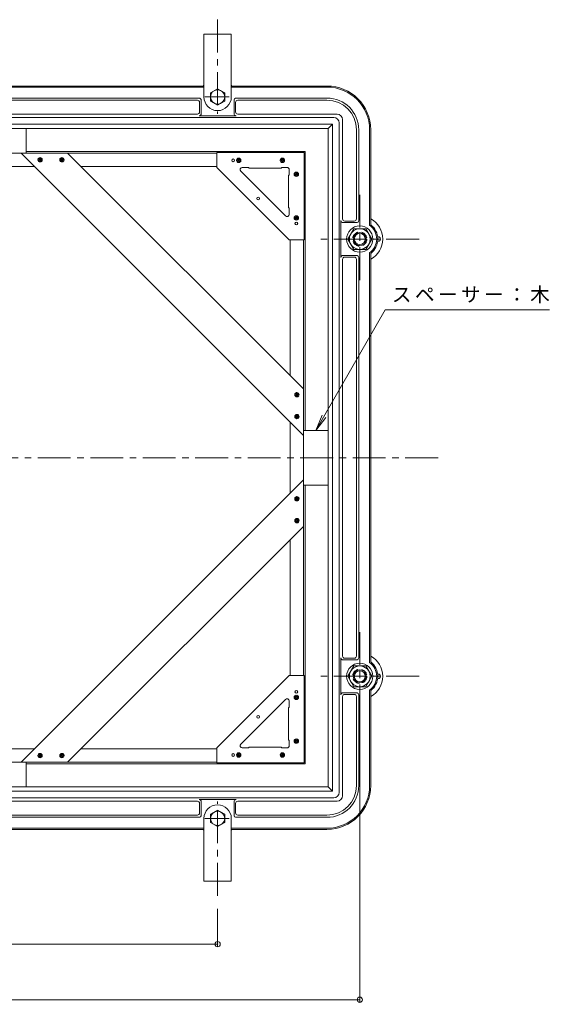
# Model space of a CAD drawing. Units: millimetres at full size, sheet at 1:6; details may follow other scales. Extents: x -1068 to 1083, y -815 to 668.
# Drawn here: x 599 to 1083, y -264 to 635 of the extents above; entities that cross this region are included whole.
import ezdxf

# ---------------------------------------------------------------- set-up
doc = ezdxf.new("R2010")
doc.units = ezdxf.units.MM
doc.header["$LTSCALE"] = 6
doc.header["$PDMODE"] = 32
doc.header["$PDSIZE"] = 4.8
doc.linetypes.add('CHAIN1', pattern=[8, 5, -1, 1, -1])
doc.linetypes.add('DASHED1', pattern=[1.8, 1.2, -0.6])
for name, color, linetype, lineweight in [('0-1_躯体', 2, 'Continuous', 9), ('0-2_仕上', 2, 'Continuous', 9), ('0-3_建具', 2, 'Continuous', 9), ('0-4_その他', 7, 'Continuous', 9), ('0-5_寸法', 7, 'Continuous', 9), ('0-9', 4, 'Continuous', 9), ('0-A', 3, 'Continuous', 9), ('0-B', 4, 'Continuous', 9), ('0-C', 4, 'Continuous', 9)]:
    doc.layers.add(name, color=color, linetype=linetype, lineweight=lineweight)
doc.styles.add('ＭＳ ゴシック', font='')
doc.styles.get('ＭＳ ゴシック').set_extended_font_data('MS Gothic')

msp = doc.modelspace()

# ---------------------------------------------------------------- linework, layer by layer
at = {"layer": '0-1_躯体', "linetype": 'CHAIN1'}
for p, q in [((779.812, 634.926), (779.812, 548.86)), ((790.356, 564.218), (768.103, 564.218)), ((909.812, 474.655), (909.812, 393.878)), ((964.089, 434.218), (872.029, 434.218)), ((909.812, 74.655), (909.812, -6.122)), ((964.089, 34.218), (872.029, 34.218)), ((779.812, -166.491), (779.812, -80.425)), ((790.356, -95.782), (768.103, -95.782))]:
    msp.add_line(p, q, dxfattribs=at)
at = {"layer": '0-1_躯体'}
for p, q in [((766.688, 574.218), (579.812, 574.218)), ((767.193, 573.218), (579.812, 573.218)), ((879.812, 573.218), (792.431, 573.218)), ((879.812, 574.218), (792.936, 574.218)), ((762.812, 563.217), (579.812, 563.217)), ((761.312, 561.218), (579.812, 561.218)), ((763.312, 550.467), (763.312, 559.217)), ((764.812, 548.968), (764.812, 561.217)), ((794.812, 548.968), (794.812, 561.217)), ((796.312, 550.467), (796.312, 559.217)), ((796.812, 563.217), (879.812, 563.217)), ((798.312, 561.218), (879.812, 561.218)), ((761.312, 548.468), (579.812, 548.468)), ((798.312, 548.468), (889.062, 548.468)), ((779.812, 545.468), (579.812, 545.468)), ((796.812, 546.968), (762.812, 546.968)), ((779.812, 545.468), (886.062, 545.468)), ((891.062, 540.467), (891.062, 234.218)), ((894.062, 543.468), (894.062, 452.718)), ((884.812, 539.218), (579.812, 539.218)), ((880.812, 535.218), (579.812, 535.218)), ((884.812, 539.218), (880.812, 535.218)), ((880.812, 535.218), (880.812, 234.218)), ((884.812, 539.218), (884.812, 234.218)), ((906.812, 534.217), (906.812, 452.718)), ((908.812, 534.218), (908.812, 451.218)), ((918.812, 534.218), (918.812, 446.837)), ((919.812, 534.218), (919.812, 447.342)), ((604.812, 514.218), (859.812, 514.218)), ((859.812, 259.217), (859.812, 514.218)), ((892.562, 451.218), (892.562, 417.218)), ((896.062, 450.717), (904.812, 450.717)), ((894.562, 449.217), (906.812, 449.217)), ((894.062, 415.717), (894.062, 234.218)), ((894.562, 419.218), (906.812, 419.218)), ((896.062, 417.718), (904.812, 417.718)), ((906.812, 415.717), (906.812, 234.218)), ((908.812, 417.218), (908.812, 234.218)), ((918.812, 421.598), (918.812, 234.218)), ((919.812, 421.093), (919.812, 234.218)), ((880.812, -66.782), (880.812, 234.218)), ((884.812, -70.782), (884.812, 234.218)), ((891.062, 34.218), (891.062, 234.218)), ((894.062, 52.718), (894.062, 234.218)), ((906.812, 52.718), (906.812, 234.218)), ((908.812, 51.218), (908.812, 234.218)), ((918.812, 46.837), (918.812, 234.218)), ((919.812, 47.342), (919.812, 234.218)), ((859.812, 209.218), (859.812, -45.782)), ((892.562, 17.218), (892.562, 51.218)), ((894.562, 49.218), (906.812, 49.218)), ((896.062, 50.718), (904.812, 50.718)), ((891.062, 34.218), (891.062, -72.032)), ((894.562, 19.218), (906.812, 19.218)), ((918.812, -65.782), (918.812, 21.598)), ((919.812, -65.782), (919.812, 21.093)), ((894.062, 15.718), (894.062, -75.032)), ((896.062, 17.718), (904.812, 17.718)), ((906.812, 15.718), (906.812, -65.782)), ((908.812, 17.218), (908.812, -65.782)), ((604.812, -45.782), (859.812, -45.782)), ((880.812, -66.782), (579.812, -66.782)), ((884.812, -70.782), (579.812, -70.782)), ((884.812, -70.782), (880.812, -66.782)), ((886.062, -77.032), (579.812, -77.032)), ((761.312, -80.032), (579.812, -80.032)), ((796.812, -78.532), (762.812, -78.532)), ((764.812, -80.532), (764.812, -92.782)), ((794.812, -80.532), (794.812, -92.782)), ((889.062, -80.032), (798.312, -80.032)), ((763.312, -82.032), (763.312, -90.782)), ((796.312, -82.032), (796.312, -90.782)), ((761.312, -92.782), (579.812, -92.782)), ((762.812, -94.782), (579.812, -94.782)), ((879.812, -94.782), (796.812, -94.782)), ((879.812, -92.782), (798.312, -92.782)), ((767.193, -104.782), (579.812, -104.782)), ((766.688, -105.782), (579.812, -105.782)), ((879.812, -104.782), (792.431, -104.782)), ((879.812, -105.782), (792.936, -105.782))]:
    msp.add_line(p, q, dxfattribs=at)
at = {"layer": '0-1_躯体', "color": 4, "linetype": 'CHAIN1'}
msp.add_line((183.411, 234.218), (985.501, 234.218), dxfattribs=at)
at = {"layer": '0-1_躯体', "color": 7}
for p, q in [((909.812, -263.454), (909.812, 7.218)), ((249.812, -261.654), (909.812, -261.654))]:
    msp.add_line(p, q, dxfattribs=at)
at = {"layer": '0-1_躯体', "color": 6, "linetype": 'DASHED1'}
for centre in [(909.812, 434.218), (909.812, 34.218)]:
    msp.add_circle(centre, 6.5, dxfattribs=at)
at = {"layer": '0-1_躯体'}
for centre, radius, start, end in [((779.812, 564.218), 16.5, 139.25099, 142.69461), ((779.812, 564.218), 15.5, 143.75081, 144.50366), ((779.812, 564.218), 16.5, 37.30537, 40.74899), ((779.812, 564.218), 15.5, 35.49634, 36.24918), ((879.812, 534.218), 40, 0, 89.99995), ((879.812, 534.218), 39, 0, 89.99995), ((761.312, 559.217), 2, 0, 90), ((762.812, 561.217), 2, 0, 90), ((796.812, 561.217), 2, 90, 180), ((798.312, 559.217), 2, 90, 180), ((879.812, 534.218), 29, 0, 89.99994), ((879.812, 534.217), 27, 0, 89.99994), ((761.312, 550.468), 2, 270, 359.99646), ((762.812, 548.968), 2, 270, 0), ((796.812, 548.968), 2, 180, 270), ((798.312, 550.468), 2, 180.00354, 270), ((889.062, 543.468), 5, 0, 90), ((886.062, 540.467), 5, 0, 90), ((894.562, 451.218), 2, 180, 270), ((896.062, 452.718), 2, 180, 269.99646), ((904.812, 452.718), 2, 270, 0), ((906.812, 451.218), 2, 270, 0), ((909.812, 434.218), 15.5, 305.49634, 54.50366), ((909.812, 434.218), 16.5, 307.30515, 52.69463), ((894.562, 417.218), 2, 90, 180), ((896.062, 415.717), 2, 90.00354, 180), ((904.812, 415.717), 2, 0, 90), ((906.812, 417.218), 2, 0, 90), ((894.562, 51.218), 2, 180, 270), ((896.062, 52.718), 2, 180, 269.99646), ((904.812, 52.718), 2, 270, 0), ((906.812, 51.218), 2, 270, 0), ((909.812, 34.218), 15.5, 305.49678, 54.50322), ((909.812, 34.218), 16.5, 307.30515, 52.69463), ((894.562, 17.218), 2, 90, 180), ((906.812, 17.218), 2, 0, 90), ((896.062, 15.718), 2, 90.00354, 180), ((904.812, 15.718), 2, 0, 90), ((879.812, -65.782), 40, 270, 359.99995), ((879.812, -65.782), 39, 270, 359.99995), ((879.812, -65.782), 29, 270, 359.99994), ((879.812, -65.782), 27, 270, 359.99994), ((761.312, -82.033), 2, 0.00354, 90), ((762.812, -80.532), 2, 0, 90), ((796.812, -80.532), 2, 90, 180), ((798.312, -82.033), 2, 90, 179.99646), ((886.062, -72.032), 5, 270, 0), ((889.062, -75.032), 5, 270, 0), ((761.312, -90.782), 2, 270, 0), ((762.812, -92.782), 2, 270, 0), ((796.812, -92.782), 2, 180, 270), ((798.312, -90.782), 2, 180, 270), ((779.812, -95.782), 16.5, 217.30537, 220.74899), ((779.812, -95.782), 15.5, 215.49634, 216.24918), ((779.812, -95.782), 15.5, 323.75081, 324.50366), ((779.812, -95.782), 16.5, 319.25101, 322.69463)]:
    msp.add_arc(centre, radius, start, end, dxfattribs=at)
at = {"layer": '0-1_躯体', "color": 7}
msp.add_point((909.812, -261.654), dxfattribs=at)
at = {"layer": '0-2_仕上'}
for points in [[(773.312, 560.465), (773.312, 567.97), (779.812, 571.723), (786.312, 567.97), (786.312, 560.465), (779.812, 556.712)], [(773.312, -92.03), (773.312, -99.535), (779.812, -103.288), (786.312, -99.535), (786.312, -92.03), (779.812, -88.277)]]:
    msp.add_lwpolyline(points, close=True, dxfattribs=at)
for centre in [(779.812, 564.217), (779.812, -95.782)]:
    msp.add_circle(centre, 6.5, dxfattribs=at)
at = {"layer": '0-3_建具'}
for p, q in [((767.312, 621.717), (792.312, 621.717)), ((767.312, 564.218), (767.312, 621.717)), ((792.312, 564.217), (792.312, 621.717)), ((767.312, -95.782), (767.312, -153.282)), ((792.312, -95.782), (792.312, -153.282)), ((767.312, -153.282), (792.312, -153.282))]:
    msp.add_line(p, q, dxfattribs=at)
for centre, start, end in [((779.812, 564.217), 179.99992, 359.99992), ((779.812, -95.782), 0.00005, 180.00005)]:
    msp.add_arc(centre, 12.5, start, end, dxfattribs=at)
at = {"layer": '0-4_その他'}
for p, q in [((779.812, -212.627), (779.812, -178.491)), ((379.812, -210.827), (779.812, -210.827))]:
    msp.add_line(p, q, dxfattribs=at)
msp.add_point((779.812, -210.827), dxfattribs=at)
at = {"layer": '0-5_寸法'}
for p, q in [((933.194, 369.43), (1083.194, 369.43)), ((869.562, 259.217), (878.694, 271.118))]:
    msp.add_line(p, q, dxfattribs=at)
msp.add_lwpolyline([(933.194, 369.43), (869.562, 259.217), (875.302, 273.076)], dxfattribs=at)
at = {"layer": '0-9'}
for p, q in [((898.862, 434.218), (904.347, 443.717)), ((904.347, 443.717), (915.277, 443.717)), ((920.762, 434.218), (915.277, 443.717)), ((920.762, 434.218), (915.277, 424.718)), ((898.862, 34.218), (904.347, 43.717)), ((904.347, 43.717), (915.277, 43.717)), ((920.761, 34.218), (915.277, 43.717)), ((920.761, 34.218), (915.277, 24.718))]:
    msp.add_line(p, q, dxfattribs=at)
for points in [[(898.862, 434.218), (904.347, 424.718), (915.277, 424.718)], [(898.862, 34.218), (904.347, 24.718), (915.277, 24.718)]]:
    msp.add_lwpolyline(points, dxfattribs=at)
at = {"layer": '0-9', "color": 6}
for centre in [(909.812, 434.218), (909.812, 34.218)]:
    msp.add_circle(centre, 12, dxfattribs=at)
at = {"layer": '0-9'}
for centre in [(909.831, 434.218), (909.831, 34.218)]:
    msp.add_circle(centre, 9.5, dxfattribs=at)
at = {"layer": '0-9', "color": 3}
for centre, radius in [((909.812, 434.218), 6), ((909.812, 434.218), 5.053), ((909.812, 34.218), 6), ((909.812, 34.218), 5.053)]:
    msp.add_circle(centre, radius, dxfattribs=at)
at = {"layer": '0-9', "color": 2}
for centre, radius, start, end in [((909.812, 434.218), 21, 298.43721, 61.56279), ((926.812, 434.218), 2, 252.23216, 107.76784), ((909.812, 34.218), 21, 298.43721, 61.56279), ((926.812, 34.218), 2, 252.23216, 107.76784)]:
    msp.add_arc(centre, radius, start, end, dxfattribs=at)
at = {"layer": '0-A'}
for p, q in [((604.812, 535.218), (604.812, 512.718)), ((779.112, 513.518), (779.112, 499.718)), ((859.112, 513.518), (779.112, 513.518)), ((859.112, 513.518), (859.112, 433.518)), ((845.312, 433.518), (779.112, 499.718)), ((800.911, 496.304), (841.898, 455.317)), ((802.325, 499.718), (808.312, 499.718)), ((808.312, 498.918), (808.312, 499.718)), ((838.312, 498.918), (808.312, 498.918)), ((838.312, 498.918), (838.312, 499.718)), ((843.312, 499.718), (838.312, 499.718)), ((845.312, 497.718), (845.312, 492.718)), ((844.513, 492.718), (845.312, 492.718)), ((844.513, 492.718), (844.513, 462.718)), ((844.513, 462.718), (845.312, 462.718)), ((845.312, 456.731), (845.312, 462.718)), ((859.112, 433.518), (845.312, 433.518)), ((880.812, 259.217), (858.312, 259.217)), ((880.812, 209.218), (858.312, 209.218)), ((779.112, -31.282), (845.312, 34.917)), ((859.112, 34.917), (845.312, 34.917)), ((859.112, -45.083), (859.112, 34.917)), ((841.898, 13.118), (800.911, -27.868)), ((845.312, 11.704), (845.312, 5.718)), ((844.512, 5.718), (845.312, 5.718)), ((844.512, -24.283), (844.512, 5.718)), ((844.512, -24.283), (845.312, -24.283)), ((845.312, -29.283), (845.312, -24.283)), ((779.112, -45.083), (779.112, -31.282)), ((802.325, -31.282), (808.312, -31.282)), ((808.312, -30.483), (808.312, -31.282)), ((838.312, -30.483), (808.312, -30.483)), ((838.312, -30.483), (838.312, -31.282)), ((843.312, -31.282), (838.312, -31.282)), ((604.812, -66.783), (604.812, -44.283)), ((859.112, -45.083), (779.112, -45.083))]:
    msp.add_line(p, q, dxfattribs=at)
for centre in [(794.112, 506.218), (816.808, 471.214), (851.812, 448.518), (851.812, 19.917), (816.808, -2.779), (794.112, -37.783)]:
    msp.add_circle(centre, 1.25, dxfattribs=at)
for centre, start, end in [((802.325, 497.718), 90, 224.99925), ((843.312, 497.718), 0, 90), ((843.312, 456.731), 225.00075, 0), ((843.312, 11.704), 0, 134.99925), ((802.325, -29.283), 135.00075, 270), ((843.312, -29.283), 270, 0)]:
    msp.add_arc(centre, 2, start, end, dxfattribs=at)
at = {"layer": '0-B'}
for p, q in [((600.218, 512.718), (579.812, 512.718)), ((779.112, 512.718), (642.645, 512.718)), ((612.218, 500.718), (579.812, 500.718)), ((779.112, 500.718), (654.645, 500.718)), ((846.312, 433.518), (846.312, 309.051)), ((858.312, 433.518), (858.312, 297.05)), ((846.312, 234.218), (846.312, 266.624)), ((858.312, 234.218), (858.312, 254.624)), ((846.312, 201.811), (846.312, 234.218)), ((858.312, 213.812), (858.312, 234.218)), ((858.312, 34.917), (858.312, 171.385)), ((846.312, 34.917), (846.312, 159.385)), ((579.812, -32.282), (612.219, -32.282)), ((779.112, -32.282), (654.645, -32.282)), ((579.812, -44.282), (600.219, -44.282)), ((779.112, -44.282), (642.645, -44.282))]:
    msp.add_line(p, q, dxfattribs=at)
at = {"layer": '0-B', "color": 6}
for p, q in [((600.218, 512.718), (858.312, 254.624)), ((642.645, 512.718), (600.218, 512.718)), ((858.312, 213.812), (600.219, -44.282)), ((858.312, 171.385), (858.312, 213.812))]:
    msp.add_line(p, q, dxfattribs=at)
for points in [[(642.645, 512.718), (858.312, 297.05), (858.312, 254.624)], [(858.312, 171.385), (642.645, -44.282), (600.219, -44.282)]]:
    msp.add_lwpolyline(points, dxfattribs=at)
at = {"layer": '0-C'}
for p, q in [((617.415, 504.718), (615.431, 506.701)), ((615.483, 507.17), (616.979, 508.666)), ((615.71, 505.7), (618.449, 508.439)), ((618.677, 505.153), (615.867, 507.963)), ((616.604, 504.897), (619.252, 507.545)), ((619.355, 506.172), (616.885, 508.642)), ((618.34, 504.936), (619.213, 505.809)), ((637.415, 504.718), (635.431, 506.701)), ((635.483, 507.17), (636.979, 508.666)), ((635.71, 505.7), (638.449, 508.439)), ((638.677, 505.153), (635.867, 507.963)), ((636.604, 504.897), (639.252, 507.545)), ((639.356, 506.172), (636.885, 508.642)), ((638.34, 504.936), (639.213, 505.809)), ((799.095, 504.218), (797.112, 506.201)), ((797.164, 506.67), (798.66, 508.166)), ((797.391, 505.2), (800.13, 507.939)), ((800.358, 504.653), (797.548, 507.463)), ((798.285, 504.397), (800.933, 507.045)), ((801.036, 505.672), (798.566, 508.142)), ((800.021, 504.436), (800.894, 505.309)), ((839.096, 504.218), (837.112, 506.201)), ((837.164, 506.67), (838.66, 508.166)), ((837.391, 505.2), (840.13, 507.939)), ((840.358, 504.653), (837.547, 507.463)), ((838.285, 504.397), (840.933, 507.045)), ((841.036, 505.672), (838.566, 508.142)), ((840.021, 504.436), (840.894, 505.309)), ((849.864, 493.97), (851.36, 495.466)), ((850.091, 492.5), (852.83, 495.239)), ((853.058, 491.953), (850.248, 494.763)), ((853.736, 492.972), (851.266, 495.442)), ((851.796, 491.518), (849.813, 493.501)), ((850.985, 491.697), (853.633, 494.345)), ((852.721, 491.736), (853.594, 492.609)), ((851.796, 451.518), (849.813, 453.501)), ((849.864, 453.97), (851.36, 455.466)), ((850.091, 452.5), (852.83, 455.239)), ((853.058, 451.953), (850.248, 454.763)), ((850.985, 451.697), (853.633, 454.345)), ((853.736, 452.971), (851.266, 455.442)), ((852.721, 451.736), (853.594, 452.609)), ((852.296, 289.837), (850.312, 291.821)), ((850.364, 292.289), (851.86, 293.785)), ((850.59, 290.819), (853.33, 293.559)), ((853.558, 290.272), (850.747, 293.083)), ((851.485, 290.017), (854.133, 292.665)), ((854.236, 291.291), (851.766, 293.761)), ((853.221, 290.056), (854.094, 290.928)), ((852.296, 269.837), (850.312, 271.821)), ((850.364, 272.29), (851.86, 273.785)), ((850.59, 270.819), (853.33, 273.559)), ((853.558, 270.272), (850.747, 273.083)), ((851.485, 270.016), (854.133, 272.664)), ((854.236, 271.291), (851.766, 273.761)), ((853.221, 270.055), (854.094, 270.928)), ((850.312, 196.615), (852.296, 198.598)), ((850.747, 195.353), (853.558, 198.163)), ((851.294, 198.32), (854.034, 195.58)), ((852.764, 198.547), (854.261, 197.05)), ((850.492, 197.426), (853.14, 194.778)), ((850.531, 195.69), (851.404, 194.817)), ((851.766, 194.675), (854.236, 197.145)), ((850.312, 176.615), (852.296, 178.598)), ((850.492, 177.425), (853.14, 174.778)), ((850.531, 175.689), (851.404, 174.817)), ((850.747, 175.353), (853.558, 178.163)), ((851.294, 178.32), (854.034, 175.58)), ((851.766, 174.674), (854.236, 177.144)), ((852.764, 178.547), (854.261, 177.051)), ((849.812, 14.934), (851.796, 16.918)), ((849.992, 15.745), (852.64, 13.096)), ((850.031, 14.009), (850.904, 13.136)), ((850.247, 13.672), (853.058, 16.482)), ((850.794, 16.639), (853.534, 13.9)), ((851.266, 12.994), (853.736, 15.464)), ((852.264, 16.866), (853.761, 15.37)), ((849.812, -25.066), (851.796, -23.083)), ((849.992, -24.255), (852.64, -26.904)), ((850.031, -25.992), (850.904, -26.864)), ((850.247, -26.328), (853.058, -23.518)), ((850.794, -23.361), (853.534, -26.101)), ((851.266, -27.006), (853.736, -24.536)), ((852.264, -23.135), (853.761, -24.63)), ((797.112, -37.766), (799.096, -35.783)), ((799.564, -35.835), (801.061, -37.33)), ((837.112, -37.766), (839.096, -35.783)), ((839.565, -35.835), (841.06, -37.33)), ((615.432, -38.266), (617.415, -36.283)), ((615.611, -37.455), (618.259, -40.103)), ((615.65, -39.191), (616.523, -40.064)), ((615.867, -39.528), (618.677, -36.717)), ((616.414, -36.561), (619.153, -39.301)), ((616.885, -40.206), (619.356, -37.736)), ((617.884, -36.334), (619.38, -37.83)), ((635.432, -38.266), (637.415, -36.283)), ((635.611, -37.455), (638.259, -40.103)), ((635.65, -39.191), (636.523, -40.064)), ((635.867, -39.528), (638.677, -36.717)), ((636.414, -36.561), (639.153, -39.301)), ((636.885, -40.206), (639.356, -37.736)), ((637.884, -36.334), (639.38, -37.83)), ((797.291, -36.955), (799.939, -39.604)), ((797.331, -38.692), (798.203, -39.564)), ((797.547, -39.028), (800.358, -36.218)), ((798.094, -36.062), (800.834, -38.801)), ((798.566, -39.707), (801.036, -37.236)), ((837.292, -36.955), (839.94, -39.604)), ((837.33, -38.692), (838.203, -39.564)), ((837.547, -39.028), (840.358, -36.218)), ((838.094, -36.062), (840.834, -38.801)), ((838.566, -39.707), (841.036, -37.236))]:
    msp.add_line(p, q, dxfattribs=at)
for centre in [(617.431, 506.718), (637.431, 506.718), (799.112, 506.218), (839.113, 506.218), (851.812, 493.518), (851.812, 453.518), (852.312, 291.837), (852.312, 271.837), (852.313, 196.599), (852.313, 176.598), (851.812, 14.917), (851.812, -25.083), (799.112, -37.783), (839.112, -37.783), (617.432, -38.282), (637.432, -38.282)]:
    msp.add_circle(centre, 2, dxfattribs=at)

# ---------------------------------------------------------------- texts
at = {"layer": '0-5_寸法', "insert": (939.194, 375.43), "char_height": 13.2, "attachment_point": 7, "style": 'ＭＳ ゴシック'}
msp.add_mtext('\\T1.17;スペーサー：木', dxfattribs=at)

doc.saveas('drawing.dxf')
